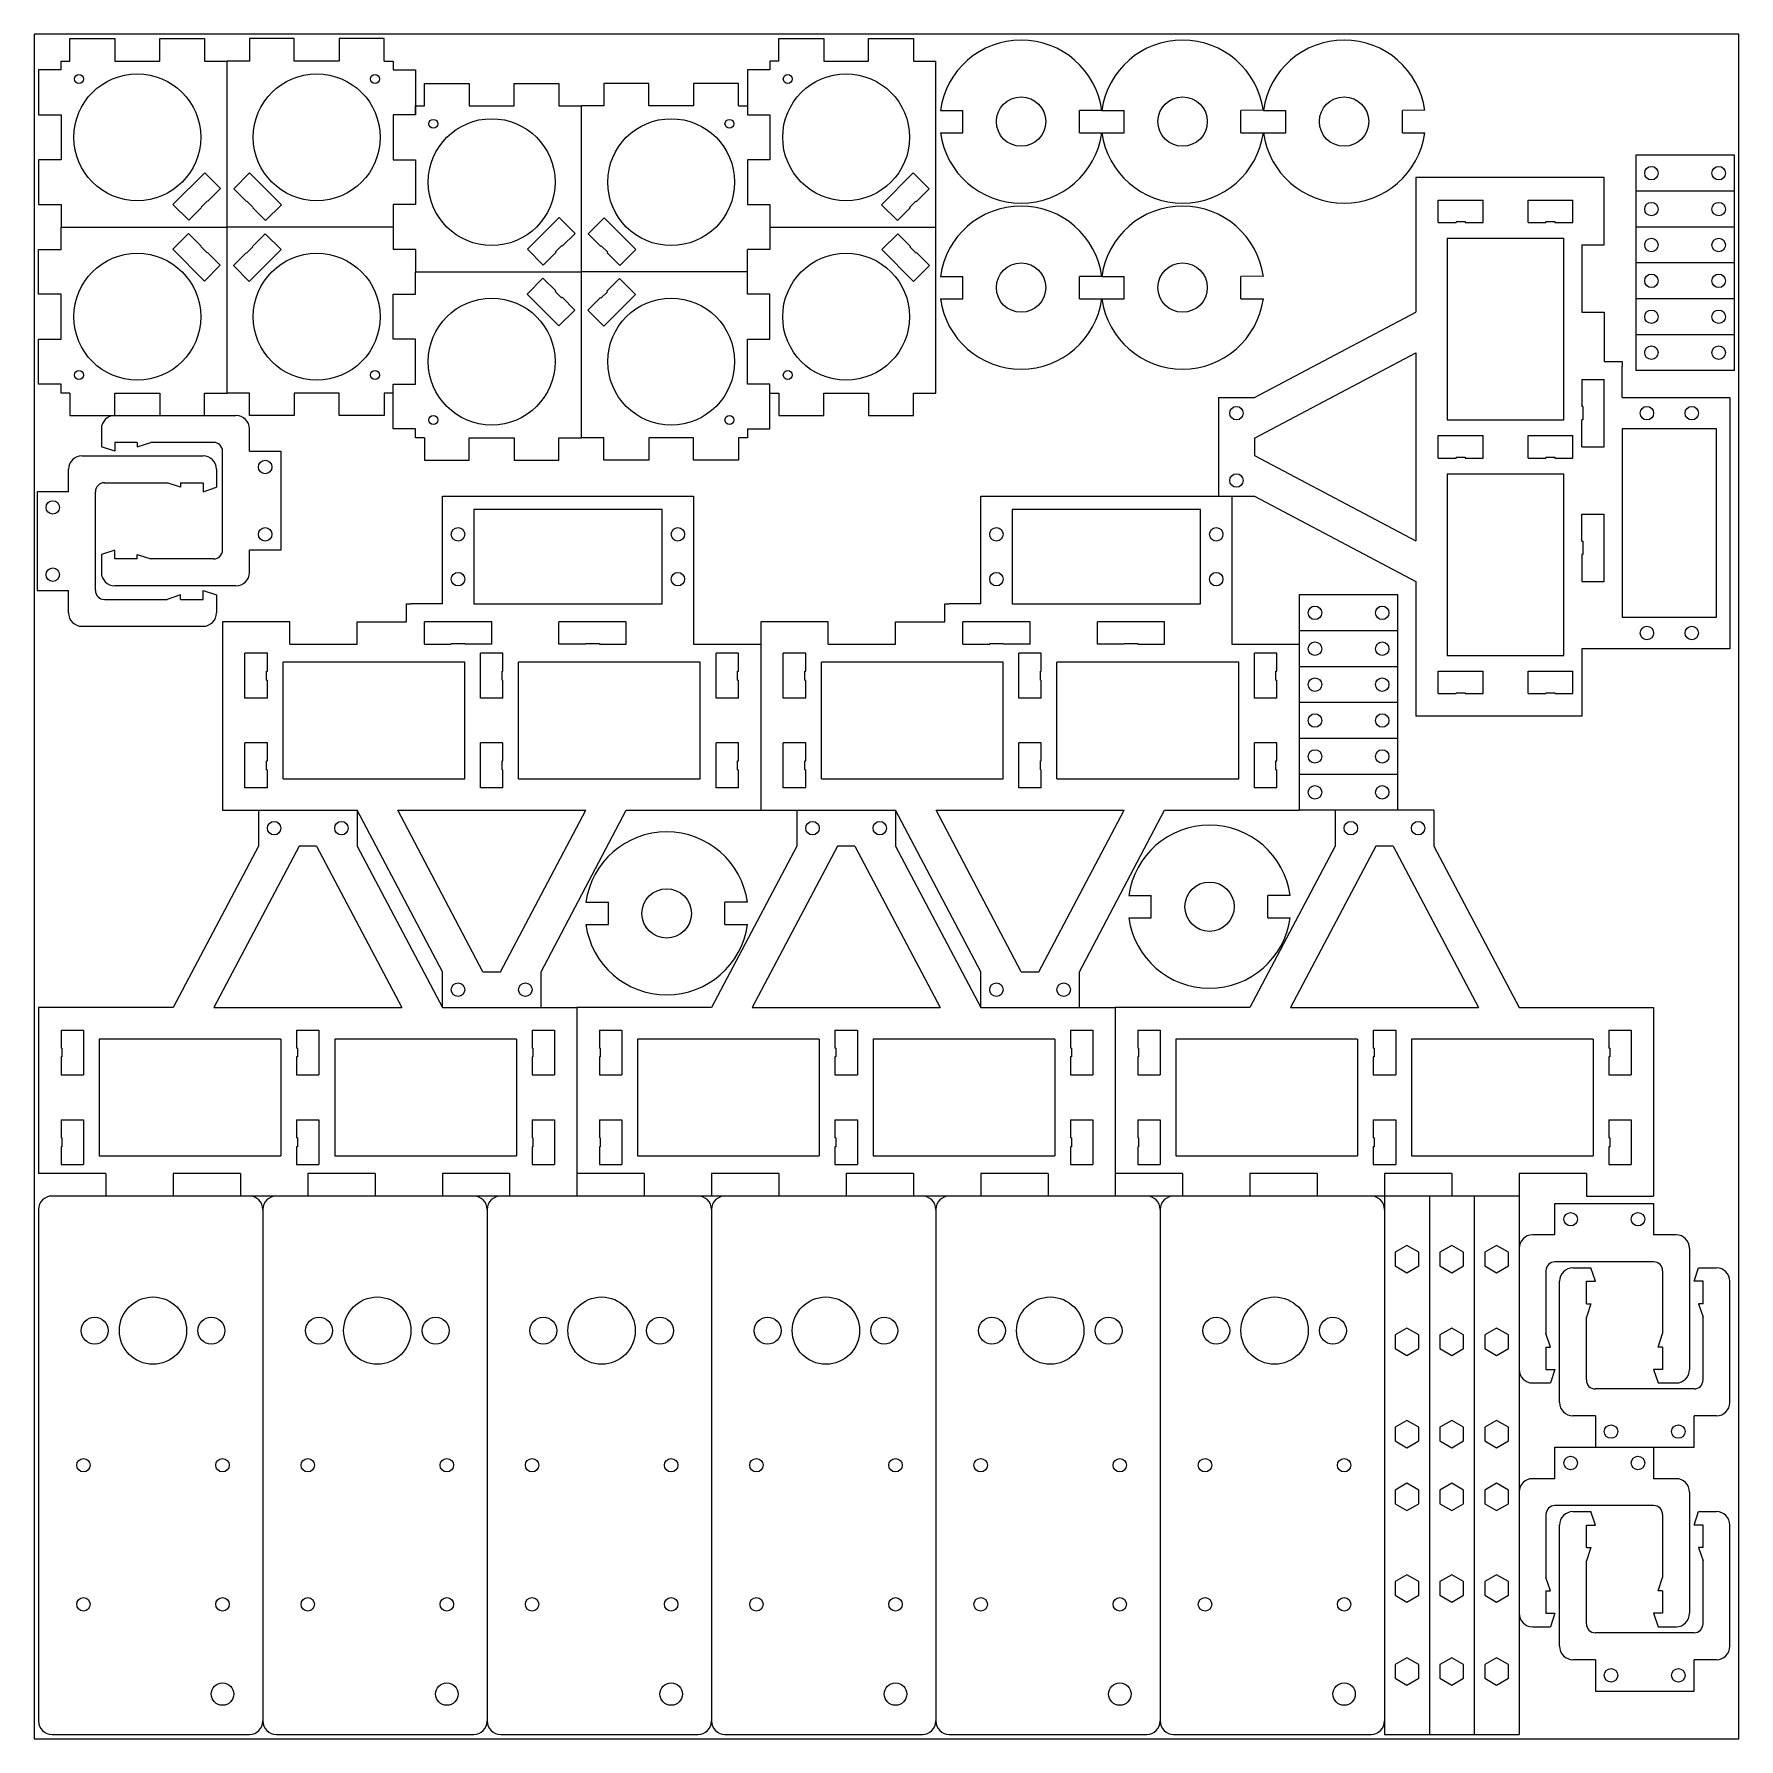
# Model space of a CAD drawing. Header units: millimetres. Extents: x 0 to 380, y 0 to 380.
import ezdxf

# ---------------------------------------------------------------- set-up
doc = ezdxf.new("R2010")
doc.units = ezdxf.units.MM
doc.layers.add('motor', color=7, linetype='CONTINUOUS', lineweight=0, true_color=0x000000)

msp = doc.modelspace()

# ---------------------------------------------------------------- linework, layer by layer
at = {"layer": 'motor'}
for p, q in [((380, 380), (0, 380)), ((0, 380), (0, 0)), ((380, 0), (380, 380)), ((8, 374), (8, 379)), ((8, 379), (18, 379)), ((18, 379), (18, 374)), ((28, 374), (28, 379)), ((28, 379), (38, 379)), ((38, 379), (38, 374)), ((58, 379), (48, 379)), ((48, 379), (48, 374)), ((58, 374), (58, 379)), ((78, 379), (68, 379)), ((68, 379), (68, 374)), ((78, 374), (78, 379)), ((166, 374), (166, 379)), ((166, 379), (176, 379)), ((176, 379), (176, 374)), ((186, 374), (186, 379)), ((186, 379), (196, 379)), ((196, 379), (196, 374)), ((6, 374), (8, 374)), ((6, 372), (6, 374)), ((18, 374), (28, 374)), ((38, 374), (43, 374)), ((48, 374), (43, 374)), ((43, 337), (43, 374)), ((68, 374), (58, 374)), ((78, 374), (80, 374)), ((80, 374), (80, 372)), ((164, 374), (164, 372)), ((166, 374), (164, 374)), ((176, 374), (186, 374)), ((196, 374), (201, 374)), ((201, 337), (201, 374)), ((6, 372), (1, 372)), ((1, 372), (1, 362)), ((80, 372), (85, 372)), ((85, 372), (85, 362)), ((87, 364), (87, 369)), ((87, 369), (97, 369)), ((97, 369), (97, 364)), ((107, 364), (107, 369)), ((107, 369), (117, 369)), ((117, 369), (117, 364)), ((137, 369), (127, 369)), ((127, 369), (127, 364)), ((137, 364), (137, 369)), ((157, 369), (147, 369)), ((147, 369), (147, 364)), ((157, 364), (157, 369)), ((164, 372), (159, 372)), ((159, 372), (159, 362)), ((1, 362), (6, 362)), ((6, 362), (6, 352)), ((85, 362), (80, 362)), ((80, 362), (80, 352)), ((85, 364), (87, 364)), ((85, 362), (85, 364)), ((97, 364), (107, 364)), ((117, 364), (122, 364)), ((127, 364), (122, 364)), ((122, 327), (122, 364)), ((147, 364), (137, 364)), ((157, 364), (159, 364)), ((159, 362), (164, 362)), ((164, 362), (164, 352)), ((202, 363), (207, 363)), ((207, 358), (207, 363)), ((233, 358), (233, 363)), ((238, 363), (233, 363)), ((238, 363), (243, 363)), ((243, 358), (243, 363)), ((274, 363.01), (269, 363)), ((269, 358), (269, 363)), ((274, 363), (279, 363)), ((279, 358), (279, 363)), ((310, 363.01), (305, 363)), ((305, 358), (305, 363)), ((202, 358), (207, 358)), ((233, 358), (238, 358)), ((238, 358), (243, 358)), ((269, 358), (274, 358)), ((274, 358), (279, 358)), ((305, 358), (310, 358)), ((6, 352), (1, 352)), ((1, 352), (1, 342)), ((80, 352), (85, 352)), ((85, 352), (85, 342)), ((164, 352), (159, 352)), ((159, 352), (159, 342)), ((379, 353), (357, 353)), ((357, 353), (357, 345)), ((379, 345), (379, 353)), ((38.04, 349.11), (30.96, 342.04)), ((41.57, 345.57), (38.04, 349.11)), ((48.04, 349.04), (44.5, 345.5)), ((55.11, 341.96), (48.04, 349.04)), ((188.89, 341.96), (195.96, 349.04)), ((195.96, 349.04), (199.5, 345.5)), ((308, 348), (308, 318)), ((350, 348), (308, 348)), ((350, 333), (350, 348)), ((1, 342), (6, 342)), ((6, 342), (6, 337)), ((30.96, 342.04), (34.5, 338.5)), ((37.22, 341.43), (38.64, 342.85)), ((38.64, 342.85), (38.74, 342.74)), ((38.74, 342.74), (41.57, 345.57)), ((44.5, 345.5), (47.33, 342.67)), ((47.43, 342.78), (47.33, 342.67)), ((47.43, 342.78), (48.85, 341.36)), ((85, 342), (80, 342)), ((196.57, 342.78), (195.15, 341.36)), ((196.57, 342.78), (196.67, 342.67)), ((199.5, 345.5), (196.67, 342.67)), ((313, 338), (313, 343)), ((313, 343), (323, 343)), ((323, 338), (323, 343)), ((333, 338), (333, 343)), ((333, 343), (343, 343)), ((343, 338), (343, 343)), ((379, 345), (357, 345)), ((357, 345), (357, 337)), ((379, 337), (379, 345)), ((34.5, 338.5), (37.33, 341.33)), ((37.22, 341.43), (37.33, 341.33)), ((48.85, 341.36), (48.74, 341.26)), ((48.74, 341.26), (51.57, 338.43)), ((51.57, 338.43), (55.11, 341.96)), ((80, 342), (80, 332)), ((117.04, 339.11), (109.96, 332.04)), ((120.57, 335.57), (117.04, 339.11)), ((127.04, 339.04), (123.5, 335.5)), ((134.11, 331.96), (127.04, 339.04)), ((159, 342), (164, 342)), ((164, 342), (164, 332)), ((192.43, 338.43), (188.89, 341.96)), ((195.26, 341.26), (192.43, 338.43)), ((195.15, 341.36), (195.26, 341.26)), ((317, 338.2), (317, 338)), ((317, 338.2), (319, 338.2)), ((319, 338.2), (319, 338)), ((337, 338.2), (337, 338)), ((337, 338.2), (339, 338.2)), ((339, 338.2), (339, 338)), ((6, 337), (43, 337)), ((6, 332), (6, 337)), ((34.43, 335.57), (30.89, 332.04)), ((37.26, 332.74), (34.43, 335.57)), ((80, 337), (43, 337)), ((43, 300), (43, 337)), ((51.5, 335.5), (48.67, 332.67)), ((55.04, 331.96), (51.5, 335.5)), ((117.74, 332.74), (120.57, 335.57)), ((123.5, 335.5), (126.33, 332.67)), ((164, 337), (201, 337)), ((188.96, 331.96), (192.5, 335.5)), ((192.5, 335.5), (195.33, 332.67)), ((201, 300), (201, 337)), ((313, 338), (317, 338)), ((315, 334.5), (315, 294)), ((315, 334.5), (341, 334.5)), ((319, 338), (323, 338)), ((333, 338), (337, 338)), ((339, 338), (343, 338)), ((341, 294), (341, 334.5)), ((379, 337), (357, 337)), ((357, 337), (357, 329)), ((379, 329), (379, 337)), ((1, 322), (1, 332)), ((1, 332), (6, 332)), ((30.89, 332.04), (37.96, 324.96)), ((37.15, 332.64), (37.26, 332.74)), ((38.57, 331.22), (37.15, 332.64)), ((38.57, 331.22), (38.67, 331.33)), ((41.5, 328.5), (38.67, 331.33)), ((47.26, 331.26), (44.43, 328.43)), ((47.26, 331.26), (47.36, 331.15)), ((48.78, 332.57), (47.36, 331.15)), ((47.96, 324.89), (55.04, 331.96)), ((48.67, 332.67), (48.78, 332.57)), ((85, 332), (80, 332)), ((85, 332), (85, 327)), ((109.96, 332.04), (113.5, 328.5)), ((113.5, 328.5), (116.33, 331.33)), ((116.22, 331.43), (117.64, 332.85)), ((116.22, 331.43), (116.33, 331.33)), ((117.64, 332.85), (117.74, 332.74)), ((126.43, 332.78), (126.33, 332.67)), ((126.43, 332.78), (127.85, 331.36)), ((127.85, 331.36), (127.74, 331.26)), ((127.74, 331.26), (130.57, 328.43)), ((130.57, 328.43), (134.11, 331.96)), ((164, 332), (159, 332)), ((159, 322), (159, 332)), ((196.04, 324.89), (188.96, 331.96)), ((195.33, 332.67), (195.22, 332.57)), ((195.22, 332.57), (196.64, 331.15)), ((196.74, 331.26), (196.64, 331.15)), ((196.74, 331.26), (199.57, 328.43)), ((345, 333), (345, 318)), ((345, 333), (350, 333)), ((37.96, 324.96), (41.5, 328.5)), ((44.43, 328.43), (47.96, 324.89)), ((85, 327), (122, 327)), ((85, 322), (85, 327)), ((159, 327), (122, 327)), ((122, 290), (122, 327)), ((199.57, 328.43), (196.04, 324.89)), ((379, 329), (357, 329)), ((357, 329), (357, 321)), ((379, 321), (379, 329)), ((113.43, 325.57), (109.89, 322.04)), ((116.26, 322.74), (113.43, 325.57)), ((130.5, 325.5), (127.67, 322.67)), ((134.04, 321.96), (130.5, 325.5)), ((202, 326), (207, 326)), ((207, 321), (207, 326)), ((233, 321), (233, 326)), ((238, 326), (233, 326)), ((238, 326), (243, 326)), ((243, 321), (243, 326)), ((274, 326.01), (269, 326)), ((269, 321), (269, 326)), ((6, 322), (1, 322)), ((6, 312), (6, 322)), ((80, 322), (85, 322)), ((80, 312), (80, 322)), ((109.89, 322.04), (116.96, 314.96)), ((116.15, 322.64), (116.26, 322.74)), ((117.57, 321.22), (116.15, 322.64)), ((117.57, 321.22), (117.67, 321.33)), ((120.5, 318.5), (117.67, 321.33)), ((126.26, 321.26), (123.43, 318.43)), ((126.26, 321.26), (126.36, 321.15)), ((127.78, 322.57), (126.36, 321.15)), ((126.96, 314.89), (134.04, 321.96)), ((127.67, 322.67), (127.78, 322.57)), ((164, 322), (159, 322)), ((164, 312), (164, 322)), ((202, 321), (207, 321)), ((233, 321), (238, 321)), ((238, 321), (243, 321)), ((269, 321), (274, 321)), ((379, 321), (357, 321)), ((357, 321), (357, 313)), ((379, 313), (379, 321)), ((116.96, 314.96), (120.5, 318.5)), ((123.43, 318.43), (126.96, 314.89)), ((272, 299), (308, 318)), ((345, 318), (350, 318)), ((350, 318), (350, 307)), ((1, 302), (1, 312)), ((1, 312), (6, 312)), ((85, 312), (80, 312)), ((85, 302), (85, 312)), ((159, 302), (159, 312)), ((159, 312), (164, 312)), ((379, 313), (357, 313)), ((357, 313), (357, 305)), ((379, 305), (379, 313)), ((272, 289.95), (308, 308.95)), ((308, 308.95), (308, 267.05)), ((350, 307), (354, 307)), ((354, 307), (354, 306)), ((354, 299), (354, 306)), ((379, 305), (357, 305)), ((6, 302), (1, 302)), ((6, 300), (6, 302)), ((80, 292), (80, 302)), ((80, 302), (85, 302)), ((164, 302), (159, 302)), ((164, 292), (164, 302)), ((345, 303), (350, 303)), ((345, 303), (345, 297)), ((350, 288), (350, 303)), ((8, 300), (6, 300)), ((8, 300), (8, 295)), ((18, 300), (28, 300)), ((18, 295), (18, 300)), ((28, 300), (28, 295)), ((38, 300), (43, 300)), ((38, 295), (38, 300)), ((48, 300), (43, 300)), ((48, 295), (48, 300)), ((68, 300), (58, 300)), ((58, 300), (58, 295)), ((68, 295), (68, 300)), ((80, 300), (78, 300)), ((78, 300), (78, 295)), ((164, 300), (166, 300)), ((166, 300), (166, 295)), ((176, 300), (186, 300)), ((176, 295), (176, 300)), ((186, 300), (186, 295)), ((196, 300), (201, 300)), ((196, 295), (196, 300)), ((264, 299), (272, 299)), ((264, 299), (264, 277)), ((345.2, 297), (345, 297)), ((345.2, 297), (345.2, 294)), ((354, 299), (378, 299)), ((378, 299), (378, 243)), ((8, 295), (18, 295)), ((18, 295), (45, 295)), ((58, 295), (48, 295)), ((78, 295), (68, 295)), ((166, 295), (176, 295)), ((186, 295), (196, 295)), ((315, 294), (341, 294)), ((345, 288), (345, 294)), ((345.2, 294), (345, 294)), ((15, 292), (15, 288)), ((18, 289), (18, 287)), ((23, 289), (18, 289)), ((23, 289), (23, 288)), ((23, 288), (26, 289)), ((40, 289), (26, 289)), ((48, 287), (48, 292)), ((85, 292), (80, 292)), ((85, 290), (85, 292)), ((87, 290), (85, 290)), ((87, 290), (87, 285)), ((97, 290), (107, 290)), ((97, 285), (97, 290)), ((107, 290), (107, 285)), ((117, 290), (122, 290)), ((117, 285), (117, 290)), ((127, 290), (122, 290)), ((127, 285), (127, 290)), ((147, 290), (137, 290)), ((137, 290), (137, 285)), ((147, 285), (147, 290)), ((159, 290), (157, 290)), ((157, 290), (157, 285)), ((159, 292), (159, 290)), ((159, 292), (164, 292)), ((272, 289.95), (272, 286.05)), ((313, 285.5), (313, 290.5)), ((313, 290.5), (323, 290.5)), ((323, 285.5), (323, 290.5)), ((333, 285.5), (333, 290.5)), ((333, 290.5), (343, 290.5)), ((343, 285.5), (343, 290.5)), ((375, 292), (354, 292)), ((354, 292), (354, 250)), ((375, 250), (375, 292)), ((10.66, 286), (37.66, 286)), ((18, 287), (15, 288)), ((42, 265), (42, 287)), ((48, 287), (55, 287)), ((55, 287), (55, 265)), ((272, 286.05), (308, 267.05)), ((313, 285.5), (317, 285.5)), ((317, 285.7), (317, 285.5)), ((317, 285.7), (319, 285.7)), ((319, 285.7), (319, 285.5)), ((319, 285.5), (323, 285.5)), ((333, 285.5), (337, 285.5)), ((337, 285.7), (337, 285.5)), ((337, 285.7), (339, 285.7)), ((339, 285.7), (339, 285.5)), ((339, 285.5), (343, 285.5)), ((345, 288), (350, 288)), ((7.66, 278), (7.66, 283)), ((40.66, 283), (40.66, 279)), ((87, 285), (97, 285)), ((107, 285), (117, 285)), ((137, 285), (127, 285)), ((157, 285), (147, 285)), ((315, 282), (315, 241.5)), ((315, 282), (341, 282)), ((341, 241.5), (341, 282)), ((0.66, 278), (0.66, 256)), ((7.66, 278), (0.66, 278)), ((13.66, 256), (13.66, 278)), ((15.66, 280), (29.66, 280)), ((32.66, 279), (29.66, 280)), ((32.66, 280), (32.66, 279)), ((32.66, 280), (37.66, 280)), ((37.66, 280), (37.66, 278)), ((37.66, 278), (40.66, 279)), ((91, 253), (91, 277)), ((91, 277), (147, 277)), ((140, 274), (98, 274)), ((98, 274), (98, 253)), ((140, 253), (140, 274)), ((147, 277), (147, 244)), ((211, 253), (211, 277)), ((211, 277), (267, 277)), ((260, 274), (218, 274)), ((218, 274), (218, 253)), ((260, 253), (260, 274)), ((264, 277), (272, 277)), ((267, 277), (267, 244)), ((272, 277), (308, 258)), ((345, 267), (345, 273)), ((345, 273), (350, 273)), ((350, 258), (350, 273)), ((345, 267), (345.2, 267)), ((345.2, 267), (345.2, 264)), ((18, 265), (15, 264)), ((15, 264), (15, 260)), ((18, 263), (18, 265)), ((23, 263), (18, 263)), ((23, 263), (23, 264)), ((23, 264), (26, 263)), ((40, 263), (26, 263)), ((55, 265), (48, 265)), ((48, 260), (48, 265)), ((345, 264), (345, 258)), ((345.2, 264), (345, 264)), ((0.66, 256), (7.66, 256)), ((7.66, 251), (7.66, 256)), ((45, 257), (18, 257)), ((32.66, 255), (29.66, 254)), ((32.66, 254), (32.66, 255)), ((37.66, 254), (37.66, 256)), ((37.66, 256), (40.66, 255)), ((40.66, 255), (40.66, 251)), ((304, 255), (282, 255)), ((282, 255), (282, 247)), ((304, 247), (304, 255)), ((308, 258), (308, 228)), ((345, 258), (350, 258)), ((15.66, 254), (29.66, 254)), ((32.66, 254), (37.66, 254)), ((83, 249), (83, 253)), ((83, 253), (84, 253)), ((91, 253), (84, 253)), ((98, 253), (140, 253)), ((203, 249), (203, 253)), ((203, 253), (204, 253)), ((211, 253), (204, 253)), ((218, 253), (260, 253)), ((10.66, 248), (37.66, 248)), ((57, 249), (42, 249)), ((42, 249), (42, 207)), ((57, 244), (57, 249)), ((72, 244), (72, 249)), ((72, 249), (83, 249)), ((87, 244), (87, 249)), ((102, 249), (87, 249)), ((102, 244), (102, 249)), ((117, 244), (117, 249)), ((132, 249), (117, 249)), ((132, 244), (132, 249)), ((177, 249), (162, 249)), ((162, 249), (162, 207)), ((177, 244), (177, 249)), ((192, 244), (192, 249)), ((192, 249), (203, 249)), ((207, 244), (207, 249)), ((222, 249), (207, 249)), ((222, 244), (222, 249)), ((237, 244), (237, 249)), ((252, 249), (237, 249)), ((252, 244), (252, 249)), ((354, 250), (375, 250)), ((57, 244), (72, 244)), ((87, 244), (93, 244)), ((93, 244.2), (96, 244.2)), ((93, 244.2), (93, 244)), ((96, 244.2), (96, 244)), ((102, 244), (96, 244)), ((123, 244), (117, 244)), ((123, 244), (123, 244.2)), ((123, 244.2), (126, 244.2)), ((126, 244.2), (126, 244)), ((126, 244), (132, 244)), ((147, 244), (162, 244)), ((177, 244), (192, 244)), ((207, 244), (213, 244)), ((213, 244.2), (216, 244.2)), ((213, 244.2), (213, 244)), ((216, 244.2), (216, 244)), ((222, 244), (216, 244)), ((243, 244), (237, 244)), ((243, 244), (243, 244.2)), ((243, 244.2), (246, 244.2)), ((246, 244.2), (246, 244)), ((246, 244), (252, 244)), ((267, 244), (282, 244)), ((304, 247), (282, 247)), ((282, 247), (282, 239)), ((304, 239), (304, 247)), ((52, 242), (47, 242)), ((47, 232), (47, 242)), ((52, 238), (52, 242)), ((96, 240), (55.5, 240)), ((55.5, 214), (55.5, 240)), ((96, 214), (96, 240)), ((104.5, 242), (99.5, 242)), ((99.5, 232), (99.5, 242)), ((104.5, 238), (104.5, 242)), ((148.5, 240), (108, 240)), ((108, 214), (108, 240)), ((148.5, 214), (148.5, 240)), ((157, 242), (152, 242)), ((152, 232), (152, 242)), ((157, 238), (157, 242)), ((172, 242), (167, 242)), ((167, 232), (167, 242)), ((172, 238), (172, 242)), ((216, 240), (175.5, 240)), ((175.5, 214), (175.5, 240)), ((216, 214), (216, 240)), ((224.5, 242), (219.5, 242)), ((219.5, 232), (219.5, 242)), ((224.5, 238), (224.5, 242)), ((268.5, 240), (228, 240)), ((228, 214), (228, 240)), ((268.5, 214), (268.5, 240)), ((277, 242), (272, 242)), ((272, 232), (272, 242)), ((277, 238), (277, 242)), ((315, 241.5), (341, 241.5)), ((378, 243), (345, 243)), ((345, 243), (345, 228)), ((51.8, 238), (52, 238)), ((51.8, 236), (51.8, 238)), ((51.8, 236), (52, 236)), ((52, 232), (52, 236)), ((104.3, 238), (104.5, 238)), ((104.3, 236), (104.3, 238)), ((104.3, 236), (104.5, 236)), ((104.5, 232), (104.5, 236)), ((156.8, 238), (157, 238)), ((156.8, 236), (156.8, 238)), ((156.8, 236), (157, 236)), ((157, 232), (157, 236)), ((171.8, 238), (172, 238)), ((171.8, 236), (171.8, 238)), ((171.8, 236), (172, 236)), ((172, 232), (172, 236)), ((224.3, 238), (224.5, 238)), ((224.3, 236), (224.3, 238)), ((224.3, 236), (224.5, 236)), ((224.5, 232), (224.5, 236)), ((276.8, 238), (277, 238)), ((276.8, 236), (276.8, 238)), ((276.8, 236), (277, 236)), ((277, 232), (277, 236)), ((304, 239), (282, 239)), ((282, 239), (282, 231)), ((304, 231), (304, 239)), ((313, 233), (313, 238)), ((313, 238), (323, 238)), ((323, 233), (323, 238)), ((333, 233), (333, 238)), ((333, 238), (343, 238)), ((343, 233), (343, 238)), ((52, 232), (47, 232)), ((104.5, 232), (99.5, 232)), ((157, 232), (152, 232)), ((172, 232), (167, 232)), ((224.5, 232), (219.5, 232)), ((277, 232), (272, 232)), ((313, 233), (317, 233)), ((317, 233.2), (317, 233)), ((317, 233.2), (319, 233.2)), ((319, 233.2), (319, 233)), ((319, 233), (323, 233)), ((333, 233), (337, 233)), ((337, 233.2), (337, 233)), ((337, 233.2), (339, 233.2)), ((339, 233.2), (339, 233)), ((339, 233), (343, 233)), ((304, 231), (282, 231)), ((282, 231), (282, 223)), ((304, 223), (304, 231)), ((345, 228), (308, 228)), ((52, 222), (47, 222)), ((47, 212), (47, 222)), ((52, 218), (52, 222)), ((104.5, 222), (99.5, 222)), ((99.5, 212), (99.5, 222)), ((104.5, 218), (104.5, 222)), ((157, 222), (152, 222)), ((152, 212), (152, 222)), ((157, 218), (157, 222)), ((172, 222), (167, 222)), ((167, 212), (167, 222)), ((172, 218), (172, 222)), ((224.5, 222), (219.5, 222)), ((219.5, 212), (219.5, 222)), ((224.5, 218), (224.5, 222)), ((277, 222), (272, 222)), ((272, 212), (272, 222)), ((277, 218), (277, 222)), ((304, 223), (282, 223)), ((282, 223), (282, 215)), ((304, 215), (304, 223)), ((51.8, 218), (52, 218)), ((51.8, 216), (51.8, 218)), ((104.3, 218), (104.5, 218)), ((104.3, 216), (104.3, 218)), ((156.8, 218), (157, 218)), ((156.8, 216), (156.8, 218)), ((171.8, 218), (172, 218)), ((171.8, 216), (171.8, 218)), ((224.3, 218), (224.5, 218)), ((224.3, 216), (224.3, 218)), ((276.8, 218), (277, 218)), ((276.8, 216), (276.8, 218)), ((51.8, 216), (52, 216)), ((52, 212), (52, 216)), ((55.5, 214), (96, 214)), ((104.3, 216), (104.5, 216)), ((104.5, 212), (104.5, 216)), ((108, 214), (148.5, 214)), ((156.8, 216), (157, 216)), ((157, 212), (157, 216)), ((171.8, 216), (172, 216)), ((172, 212), (172, 216)), ((175.5, 214), (216, 214)), ((224.3, 216), (224.5, 216)), ((224.5, 212), (224.5, 216)), ((228, 214), (268.5, 214)), ((276.8, 216), (277, 216)), ((277, 212), (277, 216)), ((304, 215), (282, 215)), ((282, 215), (282, 207)), ((304, 207), (304, 215)), ((52, 212), (47, 212)), ((104.5, 212), (99.5, 212)), ((157, 212), (152, 212)), ((172, 212), (167, 212)), ((224.5, 212), (219.5, 212)), ((277, 212), (272, 212)), ((42, 207), (72, 207)), ((50, 207), (50, 199)), ((72, 207), (72, 199)), ((91, 171), (72, 207)), ((100.05, 171), (81.05, 207)), ((81.05, 207), (122.95, 207)), ((103.95, 171), (122.95, 207)), ((113, 171), (132, 207)), ((132, 207), (162, 207)), ((162, 207), (192, 207)), ((170, 207), (170, 199)), ((192, 207), (192, 199)), ((211, 171), (192, 207)), ((220.05, 171), (201.05, 207)), ((201.05, 207), (242.95, 207)), ((223.95, 171), (242.95, 207)), ((233, 171), (252, 207)), ((252, 207), (282, 207)), ((312, 207), (282, 207)), ((290, 207), (290, 199)), ((312, 207), (312, 199)), ((50, 199), (31, 163)), ((59.05, 199), (40.05, 163)), ((62.95, 199), (59.05, 199)), ((62.95, 199), (81.95, 163)), ((72, 199), (91, 163)), ((170, 199), (151, 163)), ((179.05, 199), (160.05, 163)), ((182.95, 199), (179.05, 199)), ((182.95, 199), (201.95, 163)), ((192, 199), (211, 163)), ((290, 199), (271, 163)), ((299.05, 199), (280.05, 163)), ((302.95, 199), (299.05, 199)), ((302.95, 199), (321.95, 163)), ((312, 199), (331, 163)), ((123, 186.5), (128, 186.5)), ((128, 181.5), (128, 186.5)), ((154, 181.5), (154, 186.5)), ((159, 186.5), (154, 186.5)), ((244, 188), (249, 188)), ((249, 183), (249, 188)), ((275, 183), (275, 188)), ((280, 188), (275, 188)), ((244, 183), (249, 183)), ((275, 183), (280, 183)), ((123, 181.5), (128, 181.5)), ((154, 181.5), (159, 181.5)), ((91, 163), (91, 171)), ((100.05, 171), (103.95, 171)), ((113, 163), (113, 171)), ((211, 163), (211, 171)), ((220.05, 171), (223.95, 171)), ((233, 163), (233, 171)), ((1, 163), (1, 126)), ((31, 163), (1, 163)), ((40.05, 163), (81.95, 163)), ((91, 163), (121, 163)), ((121, 163), (121, 126)), ((151, 163), (121, 163)), ((160.05, 163), (201.95, 163)), ((211, 163), (241, 163)), ((241, 163), (241, 121)), ((271, 163), (241, 163)), ((280.05, 163), (321.95, 163)), ((331, 163), (361, 163)), ((361, 163), (361, 121)), ((6, 158), (11, 158)), ((6, 158), (6, 154)), ((11, 158), (11, 148)), ((55, 156), (14.5, 156)), ((14.5, 156), (14.5, 130)), ((55, 156), (55, 130)), ((58.5, 158), (63.5, 158)), ((58.5, 158), (58.5, 154)), ((63.5, 158), (63.5, 148)), ((107.5, 156), (67, 156)), ((67, 156), (67, 130)), ((107.5, 156), (107.5, 130)), ((111, 158), (116, 158)), ((111, 158), (111, 154)), ((116, 158), (116, 148)), ((126, 158), (131, 158)), ((126, 158), (126, 154)), ((131, 158), (131, 148)), ((175, 156), (134.5, 156)), ((134.5, 156), (134.5, 130)), ((175, 156), (175, 130)), ((178.5, 158), (183.5, 158)), ((178.5, 158), (178.5, 154)), ((183.5, 158), (183.5, 148)), ((227.5, 156), (187, 156)), ((187, 156), (187, 130)), ((227.5, 156), (227.5, 130)), ((231, 158), (236, 158)), ((231, 158), (231, 154)), ((236, 158), (236, 148)), ((246, 158), (251, 158)), ((246, 158), (246, 154)), ((251, 158), (251, 148)), ((295, 156), (254.5, 156)), ((254.5, 156), (254.5, 130)), ((295, 156), (295, 130)), ((298.5, 158), (303.5, 158)), ((298.5, 158), (298.5, 154)), ((303.5, 158), (303.5, 148)), ((347.5, 156), (307, 156)), ((307, 156), (307, 130)), ((347.5, 156), (347.5, 130)), ((351, 158), (356, 158)), ((351, 158), (351, 154)), ((356, 158), (356, 148)), ((6.2, 154), (6, 154)), ((6.2, 152), (6, 152)), ((6, 152), (6, 148)), ((6.2, 154), (6.2, 152)), ((58.7, 154), (58.5, 154)), ((58.7, 152), (58.5, 152)), ((58.5, 152), (58.5, 148)), ((58.7, 154), (58.7, 152)), ((111.2, 154), (111, 154)), ((111.2, 152), (111, 152)), ((111, 152), (111, 148)), ((111.2, 154), (111.2, 152)), ((126.2, 154), (126, 154)), ((126.2, 152), (126, 152)), ((126, 152), (126, 148)), ((126.2, 154), (126.2, 152)), ((178.7, 154), (178.5, 154)), ((178.7, 152), (178.5, 152)), ((178.5, 152), (178.5, 148)), ((178.7, 154), (178.7, 152)), ((231.2, 154), (231, 154)), ((231.2, 152), (231, 152)), ((231, 152), (231, 148)), ((231.2, 154), (231.2, 152)), ((246.2, 154), (246, 154)), ((246.2, 152), (246, 152)), ((246, 152), (246, 148)), ((246.2, 154), (246.2, 152)), ((298.7, 154), (298.5, 154)), ((298.7, 152), (298.5, 152)), ((298.5, 152), (298.5, 148)), ((298.7, 154), (298.7, 152)), ((351.2, 154), (351, 154)), ((351.2, 152), (351, 152)), ((351, 152), (351, 148)), ((351.2, 154), (351.2, 152)), ((6, 148), (11, 148)), ((58.5, 148), (63.5, 148)), ((111, 148), (116, 148)), ((126, 148), (131, 148)), ((178.5, 148), (183.5, 148)), ((231, 148), (236, 148)), ((246, 148), (251, 148)), ((298.5, 148), (303.5, 148)), ((351, 148), (356, 148)), ((6, 138), (11, 138)), ((6, 138), (6, 134)), ((11, 138), (11, 128)), ((58.5, 138), (63.5, 138)), ((58.5, 138), (58.5, 134)), ((63.5, 138), (63.5, 128)), ((111, 138), (116, 138)), ((111, 138), (111, 134)), ((116, 138), (116, 128)), ((126, 138), (131, 138)), ((126, 138), (126, 134)), ((131, 138), (131, 128)), ((178.5, 138), (183.5, 138)), ((178.5, 138), (178.5, 134)), ((183.5, 138), (183.5, 128)), ((231, 138), (236, 138)), ((231, 138), (231, 134)), ((236, 138), (236, 128)), ((246, 138), (251, 138)), ((246, 138), (246, 134)), ((251, 138), (251, 128)), ((298.5, 138), (303.5, 138)), ((298.5, 138), (298.5, 134)), ((303.5, 138), (303.5, 128)), ((351, 138), (356, 138)), ((351, 138), (351, 134)), ((356, 138), (356, 128)), ((6.2, 134), (6, 134)), ((6.2, 134), (6.2, 132)), ((58.7, 134), (58.5, 134)), ((58.7, 134), (58.7, 132)), ((111.2, 134), (111, 134)), ((111.2, 134), (111.2, 132)), ((126.2, 134), (126, 134)), ((126.2, 134), (126.2, 132)), ((178.7, 134), (178.5, 134)), ((178.7, 134), (178.7, 132)), ((231.2, 134), (231, 134)), ((231.2, 134), (231.2, 132)), ((246.2, 134), (246, 134)), ((246.2, 134), (246.2, 132)), ((298.7, 134), (298.5, 134)), ((298.7, 134), (298.7, 132)), ((351.2, 134), (351, 134)), ((351.2, 134), (351.2, 132)), ((6.2, 132), (6, 132)), ((6, 132), (6, 128)), ((14.5, 130), (55, 130)), ((58.7, 132), (58.5, 132)), ((58.5, 132), (58.5, 128)), ((67, 130), (107.5, 130)), ((111.2, 132), (111, 132)), ((111, 132), (111, 128)), ((126.2, 132), (126, 132)), ((126, 132), (126, 128)), ((134.5, 130), (175, 130)), ((178.7, 132), (178.5, 132)), ((178.5, 132), (178.5, 128)), ((187, 130), (227.5, 130)), ((231.2, 132), (231, 132)), ((231, 132), (231, 128)), ((246.2, 132), (246, 132)), ((246, 132), (246, 128)), ((254.5, 130), (295, 130)), ((298.7, 132), (298.5, 132)), ((298.5, 132), (298.5, 128)), ((307, 130), (347.5, 130)), ((351.2, 132), (351, 132)), ((351, 132), (351, 128)), ((16, 126), (1, 126)), ((6, 128), (11, 128)), ((16, 126), (16, 121)), ((46, 126), (31, 126)), ((31, 126), (31, 121)), ((46, 126), (46, 121)), ((58.5, 128), (63.5, 128)), ((76, 126), (61, 126)), ((61, 126), (61, 121)), ((76, 126), (76, 121)), ((106, 126), (91, 126)), ((91, 126), (91, 121)), ((106, 126), (106, 121)), ((111, 128), (116, 128)), ((136, 126), (121, 126)), ((121, 126), (121, 121)), ((126, 128), (131, 128)), ((136, 126), (136, 121)), ((166, 126), (151, 126)), ((151, 126), (151, 121)), ((166, 126), (166, 121)), ((178.5, 128), (183.5, 128)), ((196, 126), (181, 126)), ((181, 126), (181, 121)), ((196, 126), (196, 121)), ((226, 126), (211, 126)), ((211, 126), (211, 121)), ((226, 126), (226, 121)), ((231, 128), (236, 128)), ((256, 126), (241, 126)), ((246, 128), (251, 128)), ((256, 126), (256, 121)), ((286, 126), (271, 126)), ((271, 126), (271, 121)), ((286, 126), (286, 121)), ((298.5, 128), (303.5, 128)), ((316, 126), (301, 126)), ((301, 126), (301, 121)), ((316, 126), (316, 121)), ((346, 126), (331, 126)), ((331, 126), (331, 121)), ((346, 126), (346, 121)), ((351, 128), (356, 128)), ((1, 118), (1, 4)), ((331, 121), (4, 121)), ((51, 118), (51, 4)), ((101, 118), (101, 4)), ((151, 118), (151, 4)), ((201, 118), (201, 4)), ((251, 118), (251, 4)), ((301, 121), (301, 1)), ((311, 121), (311, 1)), ((321, 121), (321, 1)), ((331, 121), (331, 1)), ((339, 119.34), (361, 119.34)), ((339, 112.34), (339, 119.34)), ((346, 121), (361, 121)), ((361, 119.34), (361, 112.34)), ((339, 112.34), (334, 112.34)), ((366, 112.34), (361, 112.34)), ((306, 110), (303.36, 108.47)), ((303.36, 108.47), (303.36, 105.42)), ((308.64, 108.47), (306, 110)), ((308.64, 105.42), (308.64, 108.47)), ((316, 110), (313.36, 108.47)), ((313.36, 108.47), (313.36, 105.42)), ((318.64, 108.47), (316, 110)), ((318.64, 105.42), (318.64, 108.47)), ((326, 110), (323.36, 108.47)), ((323.36, 108.47), (323.36, 105.42)), ((328.64, 108.47), (326, 110)), ((328.64, 105.42), (328.64, 108.47)), ((369, 109.34), (369, 82.34)), ((303.36, 105.42), (306, 103.9)), ((306, 103.9), (308.64, 105.42)), ((313.36, 105.42), (316, 103.9)), ((316, 103.9), (318.64, 105.42)), ((323.36, 105.42), (326, 103.9)), ((326, 103.9), (328.64, 105.42)), ((337, 104.34), (337, 90.34)), ((361, 106.34), (339, 106.34)), ((343, 105), (347, 105)), ((348, 102), (347, 105)), ((363, 104.34), (363, 90.34)), ((370, 102), (371, 105)), ((371, 105), (375, 105)), ((340, 75), (340, 102)), ((346, 102), (348, 102)), ((346, 97), (346, 102)), ((372, 102), (370, 102)), ((372, 97), (372, 102)), ((378, 75), (378, 102)), ((346, 97), (347, 97)), ((347, 97), (346, 94)), ((372, 97), (371, 97)), ((371, 97), (372, 94)), ((306, 91.56), (303.36, 90.03)), ((308.64, 90.03), (306, 91.56)), ((316, 91.56), (313.36, 90.03)), ((318.64, 90.03), (316, 91.56)), ((326, 91.56), (323.36, 90.03)), ((328.64, 90.03), (326, 91.56)), ((346, 80), (346, 94)), ((372, 80), (372, 94)), ((303.36, 90.03), (303.36, 86.99)), ((308.64, 86.99), (308.64, 90.03)), ((313.36, 90.03), (313.36, 86.99)), ((318.64, 86.99), (318.64, 90.03)), ((323.36, 90.03), (323.36, 86.99)), ((328.64, 86.99), (328.64, 90.03)), ((338, 87.34), (337, 90.34)), ((362, 87.34), (363, 90.34)), ((303.36, 86.99), (306, 85.46)), ((306, 85.46), (308.64, 86.99)), ((313.36, 86.99), (316, 85.46)), ((316, 85.46), (318.64, 86.99)), ((323.36, 86.99), (326, 85.46)), ((326, 85.46), (328.64, 86.99)), ((337, 87.34), (338, 87.34)), ((337, 87.34), (337, 82.34)), ((363, 87.34), (362, 87.34)), ((363, 87.34), (363, 82.34)), ((337, 82.34), (339, 82.34)), ((339, 82.34), (338, 79.34)), ((363, 82.34), (361, 82.34)), ((361, 82.34), (362, 79.34)), ((334, 79.34), (338, 79.34)), ((370, 78), (348, 78)), ((362, 79.34), (366, 79.34)), ((306, 71), (303.36, 69.47)), ((303.36, 69.47), (303.36, 66.42)), ((308.64, 69.47), (306, 71)), ((308.64, 66.42), (308.64, 69.47)), ((316, 71), (313.36, 69.47)), ((313.36, 69.47), (313.36, 66.42)), ((318.64, 69.47), (316, 71)), ((318.64, 66.42), (318.64, 69.47)), ((326, 71), (323.36, 69.47)), ((323.36, 69.47), (323.36, 66.42)), ((328.64, 69.47), (326, 71)), ((328.64, 66.42), (328.64, 69.47)), ((348, 72), (343, 72)), ((348, 72), (348, 65)), ((370, 65), (370, 72)), ((375, 72), (370, 72)), ((303.36, 66.42), (306, 64.9)), ((306, 64.9), (308.64, 66.42)), ((313.36, 66.42), (316, 64.9)), ((316, 64.9), (318.64, 66.42)), ((323.36, 66.42), (326, 64.9)), ((326, 64.9), (328.64, 66.42)), ((339, 58), (339, 65)), ((339, 65), (370, 65)), ((361, 65), (361, 58)), ((339, 58), (334, 58)), ((366, 58), (361, 58)), ((306, 57), (303.36, 55.47)), ((303.36, 55.47), (303.36, 52.42)), ((308.64, 55.47), (306, 57)), ((308.64, 52.42), (308.64, 55.47)), ((316, 57), (313.36, 55.47)), ((313.36, 55.47), (313.36, 52.42)), ((318.64, 55.47), (316, 57)), ((318.64, 52.42), (318.64, 55.47)), ((326, 57), (323.36, 55.47)), ((323.36, 55.47), (323.36, 52.42)), ((328.64, 55.47), (326, 57)), ((328.64, 52.42), (328.64, 55.47)), ((369, 55), (369, 28)), ((303.36, 52.42), (306, 50.9)), ((306, 50.9), (308.64, 52.42)), ((313.36, 52.42), (316, 50.9)), ((316, 50.9), (318.64, 52.42)), ((323.36, 52.42), (326, 50.9)), ((326, 50.9), (328.64, 52.42)), ((337, 50), (337, 36)), ((361, 52), (339, 52)), ((343, 50.66), (347, 50.66)), ((348, 47.66), (347, 50.66)), ((363, 50), (363, 36)), ((370, 47.66), (371, 50.66)), ((371, 50.66), (375, 50.66)), ((340, 20.66), (340, 47.66)), ((346, 47.66), (348, 47.66)), ((346, 42.66), (346, 47.66)), ((372, 47.66), (370, 47.66)), ((372, 42.66), (372, 47.66)), ((378, 20.66), (378, 47.66)), ((346, 42.66), (347, 42.66)), ((347, 42.66), (346, 39.66)), ((372, 42.66), (371, 42.66)), ((371, 42.66), (372, 39.66)), ((346, 25.66), (346, 39.66)), ((372, 25.66), (372, 39.66)), ((306, 36.6), (303.36, 35.07)), ((303.36, 35.07), (303.36, 32.02)), ((308.64, 35.07), (306, 36.6)), ((308.64, 32.02), (308.64, 35.07)), ((316, 36.6), (313.36, 35.07)), ((313.36, 35.07), (313.36, 32.02)), ((318.64, 35.07), (316, 36.6)), ((318.64, 32.02), (318.64, 35.07)), ((326, 36.6), (323.36, 35.07)), ((323.36, 35.07), (323.36, 32.02)), ((328.64, 35.07), (326, 36.6)), ((328.64, 32.02), (328.64, 35.07)), ((338, 33), (337, 36)), ((362, 33), (363, 36)), ((303.36, 32.02), (306, 30.5)), ((306, 30.5), (308.64, 32.02)), ((313.36, 32.02), (316, 30.5)), ((316, 30.5), (318.64, 32.02)), ((323.36, 32.02), (326, 30.5)), ((326, 30.5), (328.64, 32.02)), ((337, 33), (338, 33)), ((337, 33), (337, 28)), ((363, 33), (362, 33)), ((363, 33), (363, 28)), ((337, 28), (339, 28)), ((339, 28), (338, 25)), ((363, 28), (361, 28)), ((361, 28), (362, 25)), ((334, 25), (338, 25)), ((370, 23.66), (348, 23.66)), ((362, 25), (366, 25)), ((306, 18.1), (303.36, 16.57)), ((303.36, 16.57), (303.36, 13.52)), ((308.64, 16.57), (306, 18.1)), ((308.64, 13.52), (308.64, 16.57)), ((316, 18.1), (313.36, 16.57)), ((313.36, 16.57), (313.36, 13.52)), ((318.64, 16.57), (316, 18.1)), ((318.64, 13.52), (318.64, 16.57)), ((326, 18.1), (323.36, 16.57)), ((323.36, 16.57), (323.36, 13.52)), ((328.64, 16.57), (326, 18.1)), ((328.64, 13.52), (328.64, 16.57)), ((348, 17.66), (343, 17.66)), ((348, 17.66), (348, 10.66)), ((370, 10.66), (370, 17.66)), ((375, 17.66), (370, 17.66)), ((303.36, 13.52), (306, 12)), ((306, 12), (308.64, 13.52)), ((313.36, 13.52), (316, 12)), ((316, 12), (318.64, 13.52)), ((323.36, 13.52), (326, 12)), ((326, 12), (328.64, 13.52)), ((348, 10.66), (370, 10.66)), ((0, 0), (380, 0)), ((4, 1), (48, 1)), ((54, 1), (98, 1)), ((104, 1), (148, 1)), ((154, 1), (198, 1)), ((204, 1), (248, 1)), ((254, 1), (298, 1)), ((301, 1), (311, 1)), ((311, 1), (321, 1)), ((321, 1), (331, 1))]:
    msp.add_line(p, q, dxfattribs=at)
for centre, radius in [((23, 357), 14.14), ((10, 370), 1), ((63, 357), 14.14), ((76, 370), 1), ((181, 357), 14.14), ((168, 370), 1), ((220, 360.5), 5.5), ((256, 360.5), 5.5), ((292, 360.5), 5.5), ((102, 347), 14.14), ((142, 347), 14.14), ((89, 360), 1), ((155, 360), 1), ((360.5, 349), 1.5), ((375.5, 349), 1.5), ((360.5, 341), 1.5), ((375.5, 341), 1.5), ((360.5, 333), 1.5), ((375.5, 333), 1.5), ((23, 317), 14.14), ((63, 317), 14.14), ((181, 317), 14.14), ((220, 323.5), 5.5), ((256, 323.5), 5.5), ((360.5, 325), 1.5), ((375.5, 325), 1.5), ((102, 307), 14.14), ((142, 307), 14.14), ((360.5, 317), 1.5), ((375.5, 317), 1.5), ((360.5, 309), 1.5), ((375.5, 309), 1.5), ((10, 304), 1), ((76, 304), 1), ((168, 304), 1), ((268, 295.5), 1.5), ((359.5, 295.5), 1.5), ((369.5, 295.5), 1.5), ((89, 294), 1), ((155, 294), 1), ((51.5, 283.5), 1.5), ((268, 280.5), 1.5), ((4.16, 274.5), 1.5), ((51.5, 268.5), 1.5), ((94.5, 268.5), 1.5), ((143.5, 268.5), 1.5), ((214.5, 268.5), 1.5), ((263.5, 268.5), 1.5), ((4.16, 259.5), 1.5), ((94.5, 258.5), 1.5), ((143.5, 258.5), 1.5), ((214.5, 258.5), 1.5), ((263.5, 258.5), 1.5), ((285.5, 251), 1.5), ((300.5, 251), 1.5), ((359.5, 246.5), 1.5), ((369.5, 246.5), 1.5), ((285.5, 243), 1.5), ((300.5, 243), 1.5), ((285.5, 235), 1.5), ((300.5, 235), 1.5), ((285.5, 227), 1.5), ((300.5, 227), 1.5), ((285.5, 219), 1.5), ((300.5, 219), 1.5), ((285.5, 211), 1.5), ((300.5, 211), 1.5), ((53.5, 203), 1.5), ((68.5, 203), 1.5), ((173.5, 203), 1.5), ((188.5, 203), 1.5), ((293.5, 203), 1.5), ((308.5, 203), 1.5), ((262, 185.5), 5.5), ((141, 184), 5.5), ((94.5, 167), 1.5), ((109.5, 167), 1.5), ((214.5, 167), 1.5), ((229.5, 167), 1.5), ((342.5, 115.84), 1.5), ((357.5, 115.84), 1.5), ((26.5, 91), 7.5), ((76.5, 91), 7.5), ((126.5, 91), 7.5), ((176.5, 91), 7.5), ((226.5, 91), 7.5), ((276.5, 91), 7.5), ((13.5, 91), 3), ((39.5, 91), 3), ((63.5, 91), 3), ((89.5, 91), 3), ((113.5, 91), 3), ((139.5, 91), 3), ((163.5, 91), 3), ((189.5, 91), 3), ((213.5, 91), 3), ((239.5, 91), 3), ((263.5, 91), 3), ((289.5, 91), 3), ((351.5, 68.5), 1.5), ((366.5, 68.5), 1.5), ((11, 61), 1.5), ((42, 61), 1.5), ((61, 61), 1.5), ((92, 61), 1.5), ((111, 61), 1.5), ((142, 61), 1.5), ((161, 61), 1.5), ((192, 61), 1.5), ((211, 61), 1.5), ((242, 61), 1.5), ((261, 61), 1.5), ((292, 61), 1.5), ((342.5, 61.5), 1.5), ((357.5, 61.5), 1.5), ((11, 30), 1.5), ((42, 30), 1.5), ((61, 30), 1.5), ((92, 30), 1.5), ((111, 30), 1.5), ((142, 30), 1.5), ((161, 30), 1.5), ((192, 30), 1.5), ((211, 30), 1.5), ((242, 30), 1.5), ((261, 30), 1.5), ((292, 30), 1.5), ((351.5, 14.16), 1.5), ((366.5, 14.16), 1.5), ((42, 10), 2.5), ((92, 10), 2.5), ((142, 10), 2.5), ((192, 10), 2.5), ((242, 10), 2.5), ((292, 10), 2.5)]:
    msp.add_circle(centre, radius, dxfattribs=at)
for centre, radius, start, end in [((220, 360.5), 18.17, 7.9215, 172.0928), ((256, 360.5), 18.17, 7.9215, 172.0928), ((292, 360.5), 18.17, 7.9215, 172.0928), ((220, 360.5), 18.17, 187.9092, 352.0944), ((256, 360.5), 18.17, 187.9092, 352.0944), ((292, 360.5), 18.17, 187.9092, 352.0944), ((220, 323.5), 18.17, 7.9215, 172.0928), ((256, 323.5), 18.17, 7.9215, 172.0928), ((220, 323.5), 18.17, 187.9092, 352.0944), ((256, 323.5), 18.17, 187.9092, 352.0944), ((18, 292), 3, 90, 180), ((45, 292), 3, 0, 90), ((40, 287), 2, 0, 90), ((10.66, 283), 3, 90, 180), ((37.66, 283), 3, 0, 90), ((15.66, 278), 2, 90, 180), ((40, 265), 2, 270, 0), ((18, 260), 3, 180, 270), ((45, 260), 3, 270, 0), ((15.66, 256), 2, 180, 270), ((10.66, 251), 3, 180, 270), ((37.66, 251), 3, 270, 0), ((141, 184), 18.17, 7.9215, 172.0928), ((262, 185.5), 18.17, 7.9215, 172.0928), ((262, 185.5), 18.17, 187.9092, 352.0944), ((141, 184), 18.17, 187.9092, 352.0944), ((4, 118), 3, 90, 180), ((48, 118), 3, 0, 90), ((54, 118), 3, 90, 180), ((98, 118), 3, 0, 90), ((104, 118), 3, 90, 180), ((148, 118), 3, 0, 90), ((154, 118), 3, 90, 180), ((198, 118), 3, 0, 90), ((204, 118), 3, 90, 180), ((248, 118), 3, 0, 90), ((254, 118), 3, 90, 180), ((298, 118), 3, 0, 90), ((334, 109.34), 3, 90, 180), ((366, 109.34), 3, 0, 90), ((339, 104.34), 2, 90, 180), ((343, 102), 3, 90, 180), ((361, 104.34), 2, 0, 90), ((375, 102), 3, 360, 90), ((334, 82.34), 3, 180, 270), ((348, 80), 2, 180, 270), ((366, 82.34), 3, 270, 0), ((370, 80), 2, 270, 360), ((343, 75), 3, 180, 270), ((375, 75), 3, 270, 360), ((334, 55), 3, 90, 180), ((366, 55), 3, 0, 90), ((339, 50), 2, 90, 180), ((343, 47.66), 3, 90, 180), ((361, 50), 2, 0, 90), ((375, 47.66), 3, 360, 90), ((334, 28), 3, 180, 270), ((366, 28), 3, 270, 0), ((348, 25.66), 2, 180, 270), ((370, 25.66), 2, 270, 360), ((343, 20.66), 3, 180, 270), ((375, 20.66), 3, 270, 360), ((4, 4), 3, 180, 270), ((48, 4), 3, 270, 0), ((54, 4), 3, 180, 270), ((98, 4), 3, 270, 0), ((104, 4), 3, 180, 270), ((148, 4), 3, 270, 0), ((154, 4), 3, 180, 270), ((198, 4), 3, 270, 0), ((204, 4), 3, 180, 270), ((248, 4), 3, 270, 0), ((254, 4), 3, 180, 270), ((298, 4), 3, 270, 0)]:
    msp.add_arc(centre, radius, start, end, dxfattribs=at)

doc.saveas('drawing.dxf')
